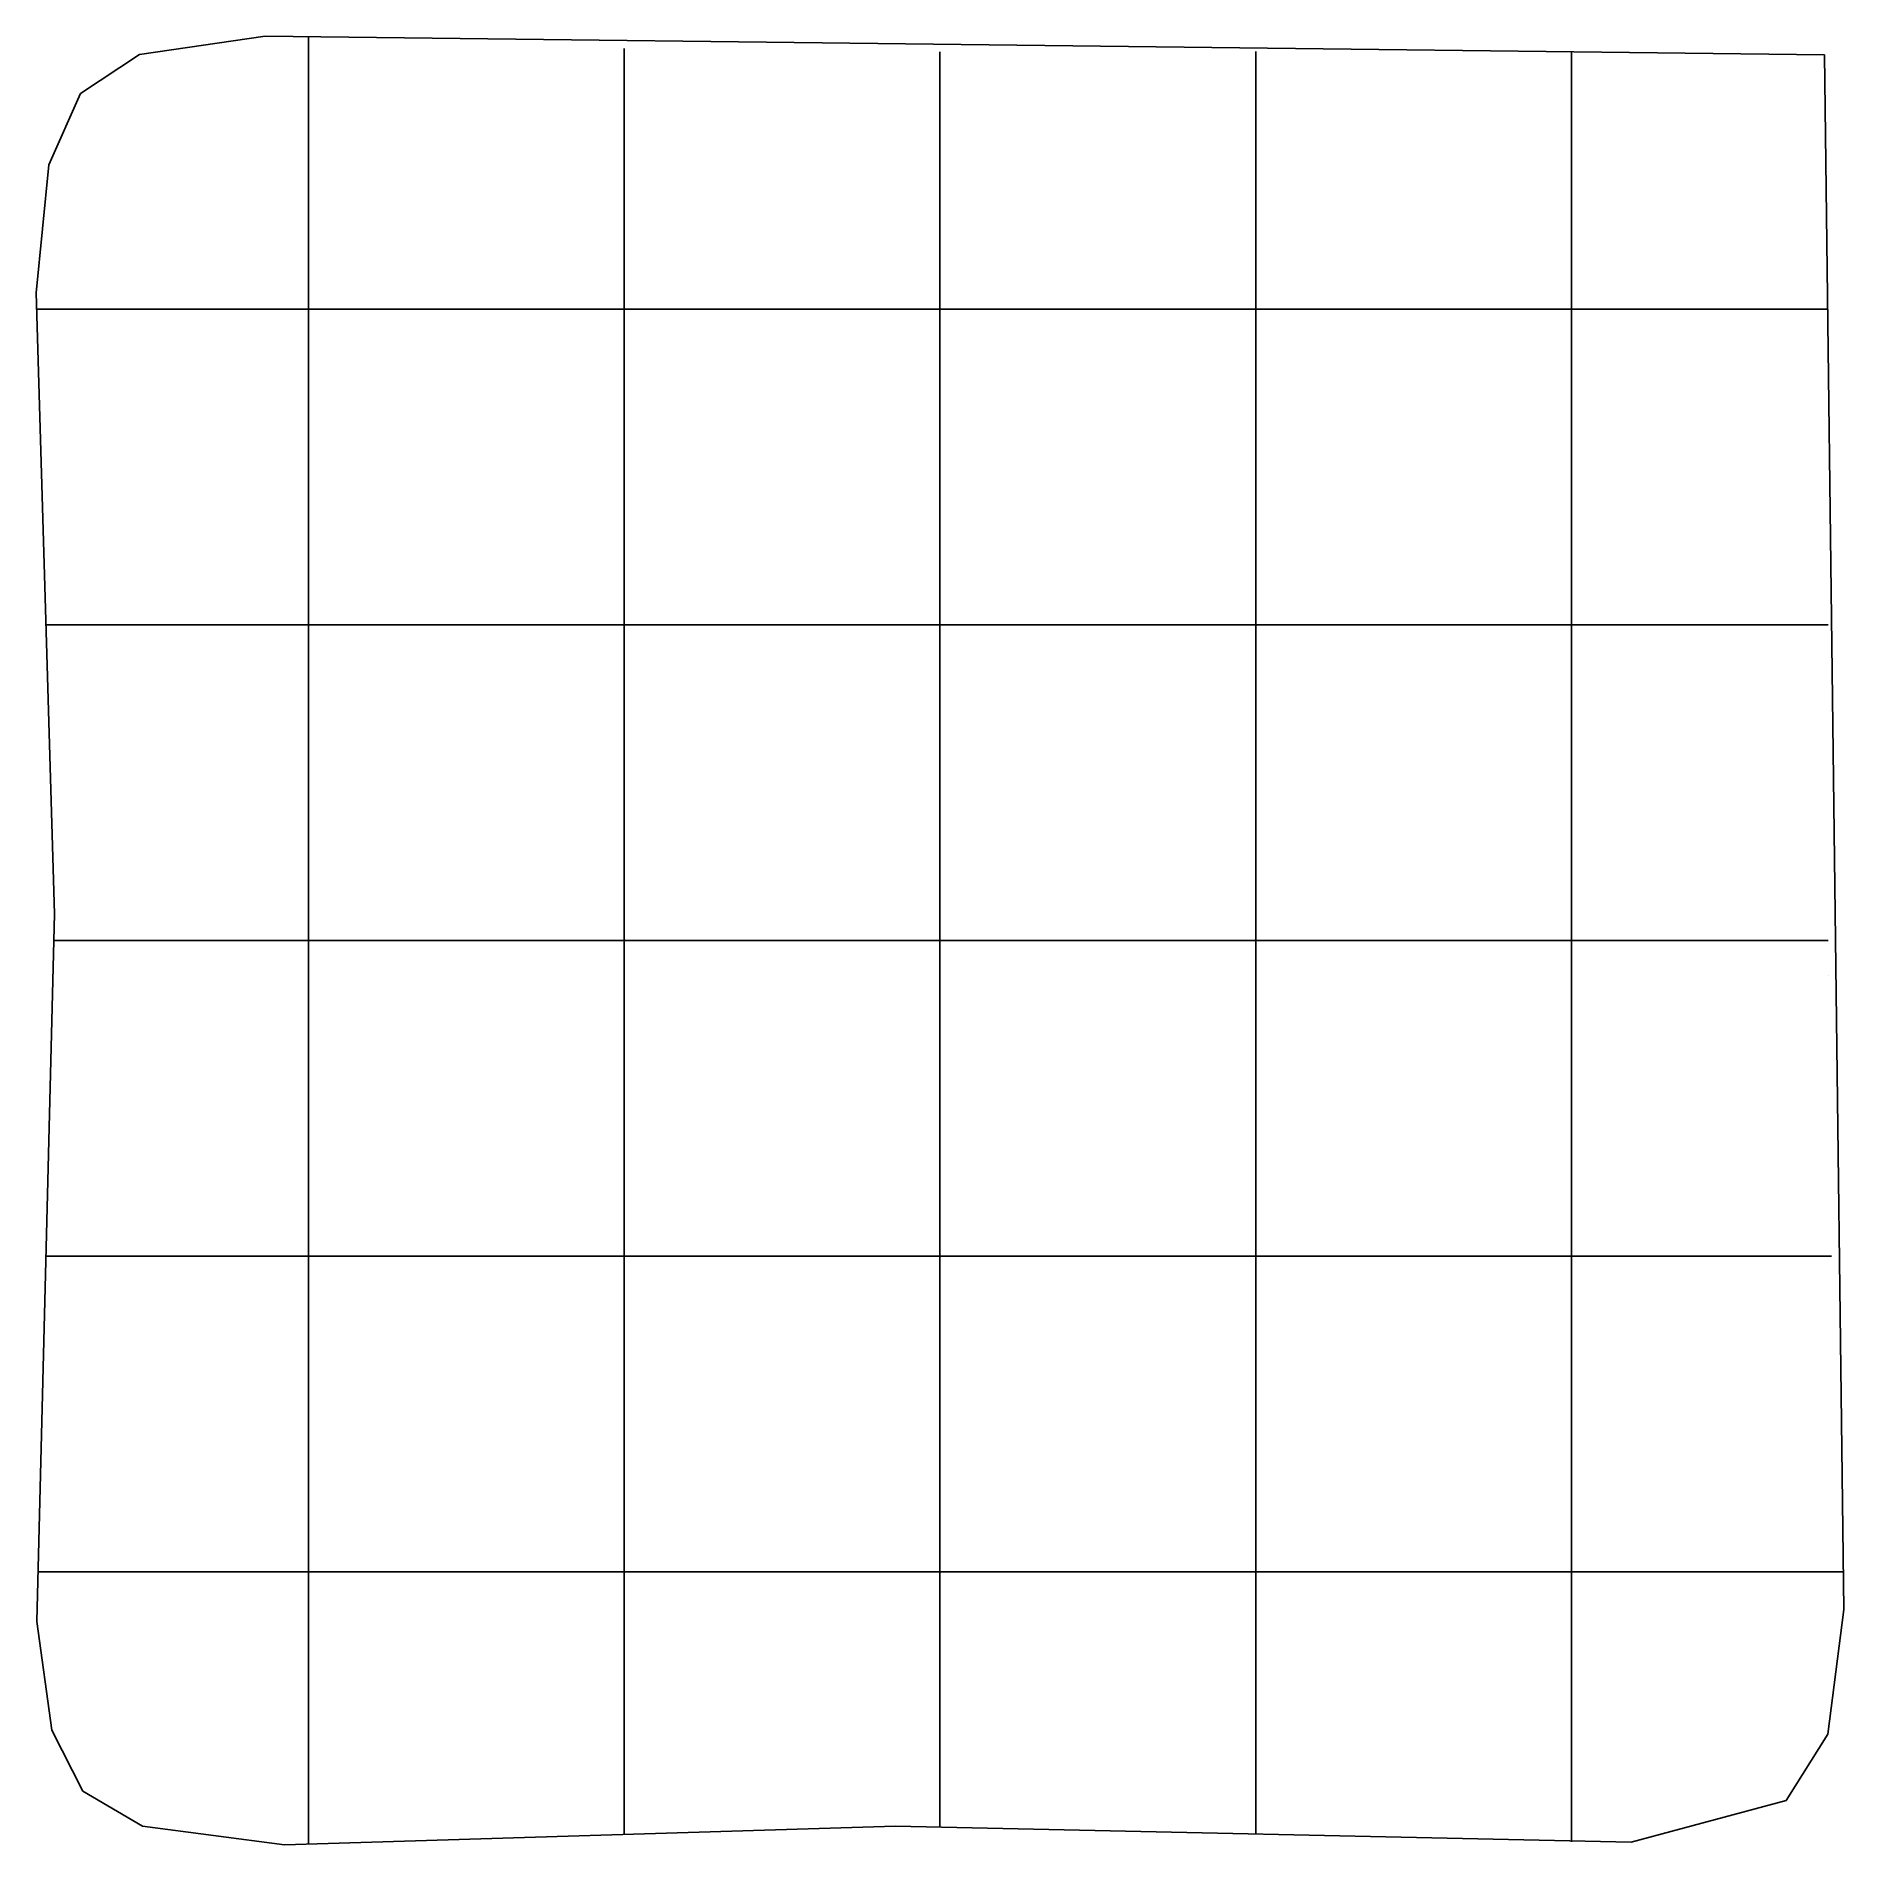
# Model space of a CAD drawing. Extents: x 0.4 to 14.7, y 0.4 to 14.8.
import ezdxf

# ---------------------------------------------------------------- set-up
doc = ezdxf.new("R2010")
doc.units = 0

msp = doc.modelspace()

# ---------------------------------------------------------------- linework, layer by layer
for p, q in [((2.249599, 14.753266), (1.255713, 14.607567)), ((2.249599, 14.753266), (1.255713, 14.607567)), ((14.59723, 14.606773), (2.249599, 14.753266)), ((14.59723, 14.606773), (2.249599, 14.753266)), ((2.592849, 14.53628), (2.592849, 14.742)), ((5.092849, 14.43989), (5.092849, 14.655)), ((7.592849, 14.607333), (7.592849, 14.628)), ((10.092849, 14.413147), (10.092849, 14.631)), ((12.592849, 14.417609), (12.592849, 14.635)), ((1.255713, 14.607567), (0.788364, 14.298425)), ((1.255713, 14.607567), (0.788364, 14.298425)), ((2.592849, 14.37163), (2.592849, 14.53628)), ((7.592849, 14.591183), (7.592849, 14.607333)), ((7.592849, 14.092947), (7.592849, 14.591183)), ((14.749755, 2.296426), (14.59723, 14.606773)), ((14.749755, 2.296426), (14.59723, 14.606773)), ((2.592849, 14.182741), (2.592849, 14.37163)), ((5.092849, 14.311616), (5.092849, 14.43989)), ((10.092849, 14.294383), (10.092849, 14.413147)), ((12.592849, 14.297273), (12.592849, 14.417609)), ((0.788364, 14.298425), (0.537754, 13.733923)), ((0.788364, 14.298425), (0.537754, 13.733923)), ((2.592849, 13.237667), (2.592849, 14.182741)), ((5.092849, 14.114631), (5.092849, 14.311616)), ((10.092849, 14.095368), (10.092849, 14.294383)), ((12.592849, 14.098591), (12.592849, 14.297273)), ((5.092849, 13.129707), (5.092849, 14.114631)), ((7.592849, 13.095968), (7.592849, 14.092947)), ((10.092849, 13.100294), (10.092849, 14.095368)), ((12.592849, 13.105181), (12.592849, 14.098591)), ((0.537754, 13.733923), (0.43683, 12.720808)), ((0.537754, 13.733923), (0.43683, 12.720808)), ((2.592849, 13.035697), (2.592849, 13.237667)), ((2.592849, 12.815787), (2.592849, 13.035697)), ((5.092849, 12.972445), (5.092849, 13.129707)), ((7.592849, 12.951852), (7.592849, 13.095968)), ((10.092849, 12.954794), (10.092849, 13.100294)), ((12.592849, 12.957735), (12.592849, 13.105181)), ((5.092849, 12.7518), (5.092849, 12.972445)), ((7.592849, 12.731942), (7.592849, 12.951852)), ((10.092849, 12.734148), (10.092849, 12.954794)), ((12.592849, 12.73709), (12.592849, 12.957735)), ((2.592849, 12.441761), (2.592849, 12.815787)), ((5.092849, 12.377774), (5.092849, 12.7518)), ((0.43683, 12.720808), (0.581584, 7.803327)), ((0.43683, 12.720808), (0.581584, 7.803327)), ((7.592849, 12.357916), (7.592849, 12.731942)), ((10.092849, 12.360123), (10.092849, 12.734148)), ((12.592849, 12.363065), (12.592849, 12.73709)), ((0.438, 12.592238), (0.643205, 12.592238)), ((0.438, 12.592238), (0.643205, 12.592238)), ((0.643205, 12.592238), (0.810051, 12.592238)), ((0.810051, 12.592238), (0.998436, 12.592238)), ((0.998436, 12.592238), (1.940359, 12.592238)), ((1.940359, 12.592238), (2.14489, 12.592238)), ((2.14489, 12.592238), (2.365535, 12.592238)), ((2.365535, 12.592238), (2.739561, 12.592238)), ((2.739561, 12.592238), (3.069331, 12.592238)), ((3.069331, 12.592238), (3.958606, 12.592238)), ((3.958606, 12.592238), (4.136461, 12.592238)), ((4.136461, 12.592238), (4.699347, 12.592238)), ((4.699347, 12.592238), (4.700377, 12.592238)), ((4.700377, 12.592238), (4.708216, 12.592238)), ((4.708216, 12.592238), (4.722691, 12.592238)), ((4.722691, 12.592238), (4.746842, 12.592238)), ((4.746842, 12.592238), (4.772504, 12.592238)), ((4.772504, 12.592238), (4.789488, 12.592238)), ((4.789488, 12.592238), (4.79925, 12.592238)), ((4.79925, 12.592238), (4.803204, 12.592238)), ((4.803204, 12.592238), (5.372796, 12.592238)), ((5.372796, 12.592238), (5.398543, 12.592238)), ((5.398543, 12.592238), (5.440563, 12.592238)), ((5.440563, 12.592238), (5.470926, 12.592238)), ((5.470926, 12.592238), (5.47816, 12.592238)), ((5.47816, 12.592238), (5.481219, 12.592238)), ((5.481219, 12.592238), (6.043611, 12.592238)), ((6.043611, 12.592238), (6.221466, 12.592238)), ((6.221466, 12.592238), (7.110741, 12.592238)), ((7.110741, 12.592238), (7.439084, 12.592238)), ((7.439084, 12.592238), (7.81311, 12.592238)), ((7.81311, 12.592238), (8.033755, 12.592238)), ((8.033755, 12.592238), (8.306471, 12.592238)), ((8.306471, 12.592238), (9.195746, 12.592238)), ((9.195746, 12.592238), (9.373601, 12.592238)), ((9.373601, 12.592238), (9.64489, 12.592238)), ((9.64489, 12.592238), (10.018916, 12.592238)), ((10.018916, 12.592238), (10.391476, 12.592238)), ((10.391476, 12.592238), (11.280751, 12.592238)), ((11.280751, 12.592238), (11.458606, 12.592238)), ((11.458606, 12.592238), (11.630052, 12.592238)), ((11.630052, 12.592238), (12.733277, 12.592238)), ((12.733277, 12.592238), (13.107303, 12.592238)), ((13.107303, 12.592238), (13.234961, 12.592238)), ((13.234961, 12.592238), (13.434471, 12.592238)), ((13.434471, 12.592238), (14.291033, 12.592238)), ((14.291033, 12.592238), (14.40745, 12.592238)), ((14.40745, 12.592238), (14.626, 12.592238)), ((2.592849, 12.112705), (2.592849, 12.441761)), ((5.092849, 12.061127), (5.092849, 12.377774)), ((7.592849, 12.04512), (7.592849, 12.357916)), ((10.092849, 12.046899), (10.092849, 12.360123)), ((12.592849, 12.04927), (12.592849, 12.363065)), ((2.592849, 11.222837), (2.592849, 12.112705)), ((5.092849, 11.171852), (5.092849, 12.061127)), ((7.592849, 11.155252), (7.592849, 12.04512)), ((10.092849, 11.157624), (10.092849, 12.046899)), ((12.592849, 11.159995), (12.592849, 12.04927)), ((2.592849, 11.045575), (2.592849, 11.222837)), ((5.092849, 10.993997), (5.092849, 11.171852)), ((2.592849, 10.482637), (2.592849, 11.045575)), ((7.592849, 10.97799), (7.592849, 11.155252)), ((10.092849, 10.979769), (10.092849, 11.157624)), ((12.592849, 10.98214), (12.592849, 11.159995)), ((5.092849, 10.438182), (5.092849, 10.993997)), ((7.592849, 10.42356), (7.592849, 10.97799)), ((10.092849, 10.425289), (10.092849, 10.979769)), ((12.592849, 10.426988), (12.592849, 10.98214)), ((2.592849, 10.479076), (2.592849, 10.482637)), ((2.592849, 10.471784), (2.592849, 10.479076)), ((2.592849, 10.449036), (2.592849, 10.471784)), ((2.592849, 10.398789), (2.592849, 10.449036)), ((2.592849, 10.376796), (2.592849, 10.398789)), ((2.592849, 9.806825), (2.592849, 10.376796)), ((5.092849, 10.433564), (5.092849, 10.438182)), ((5.092849, 10.420652), (5.092849, 10.433564)), ((5.092849, 10.384784), (5.092849, 10.420652)), ((5.092849, 10.354175), (5.092849, 10.384784)), ((5.092849, 10.320496), (5.092849, 10.354175)), ((5.092849, 10.289796), (5.092849, 10.320496)), ((7.592849, 10.419988), (7.592849, 10.42356)), ((7.592849, 10.406564), (7.592849, 10.419988)), ((7.592849, 10.393652), (7.592849, 10.406564)), ((7.592849, 10.357784), (7.592849, 10.393652)), ((7.592849, 10.335036), (7.592849, 10.357784)), ((7.592849, 10.284789), (7.592849, 10.335036)), ((10.092849, 10.4235), (10.092849, 10.425289)), ((10.092849, 10.410085), (10.092849, 10.4235)), ((10.092849, 10.382877), (10.092849, 10.410085)), ((10.092849, 10.368623), (10.092849, 10.382877)), ((10.092849, 10.360784), (10.092849, 10.368623)), ((10.092849, 10.330175), (10.092849, 10.360784)), ((10.092849, 10.322158), (10.092849, 10.330175)), ((10.092849, 10.296496), (10.092849, 10.322158)), ((12.592849, 10.413564), (12.592849, 10.426988)), ((12.592849, 10.40742), (12.592849, 10.413564)), ((12.592849, 10.364784), (12.592849, 10.40742)), ((12.592849, 10.334175), (12.592849, 10.364784)), ((12.592849, 10.326158), (12.592849, 10.334175)), ((12.592849, 10.300496), (12.592849, 10.326158)), ((5.092849, 9.720204), (5.092849, 10.289796)), ((7.592849, 10.266133), (7.592849, 10.284789)), ((7.592849, 10.262175), (7.592849, 10.266133)), ((7.592849, 9.692204), (7.592849, 10.262175)), ((10.092849, 10.26975), (10.092849, 10.296496)), ((10.092849, 10.265796), (10.092849, 10.26975)), ((10.092849, 9.696204), (10.092849, 10.265796)), ((12.592849, 10.269796), (12.592849, 10.300496)), ((12.592849, 9.700204), (12.592849, 10.269796)), ((0.514, 10.092238), (0.727319, 10.092238)), ((0.514, 10.092238), (0.727319, 10.092238)), ((0.727319, 10.092238), (0.862048, 10.092238)), ((0.862048, 10.092238), (1.057633, 10.092238)), ((1.057633, 10.092238), (2.035562, 10.092238)), ((2.035562, 10.092238), (2.200787, 10.092238)), ((2.200787, 10.092238), (2.421432, 10.092238)), ((2.421432, 10.092238), (2.795458, 10.092238)), ((2.795458, 10.092238), (3.114387, 10.092238)), ((3.114387, 10.092238), (4.003662, 10.092238)), ((4.003662, 10.092238), (4.181517, 10.092238)), ((4.181517, 10.092238), (4.737822, 10.092238)), ((4.737822, 10.092238), (4.74158, 10.092238)), ((4.74158, 10.092238), (4.784216, 10.092238)), ((4.784216, 10.092238), (4.814825, 10.092238)), ((4.814825, 10.092238), (4.822842, 10.092238)), ((4.822842, 10.092238), (4.848504, 10.092238)), ((4.848504, 10.092238), (4.879204, 10.092238)), ((4.879204, 10.092238), (5.448796, 10.092238)), ((5.448796, 10.092238), (5.456669, 10.092238)), ((5.456669, 10.092238), (5.483173, 10.092238)), ((5.483173, 10.092238), (5.508613, 10.092238)), ((5.508613, 10.092238), (5.516563, 10.092238)), ((5.516563, 10.092238), (6.088667, 10.092238)), ((6.088667, 10.092238), (6.266522, 10.092238)), ((6.266522, 10.092238), (7.155797, 10.092238)), ((7.155797, 10.092238), (7.494981, 10.092238)), ((7.494981, 10.092238), (7.869006, 10.092238)), ((7.869006, 10.092238), (8.089652, 10.092238)), ((8.089652, 10.092238), (8.351527, 10.092238)), ((8.351527, 10.092238), (9.240802, 10.092238)), ((9.240802, 10.092238), (9.480142, 10.092238)), ((9.480142, 10.092238), (9.700787, 10.092238)), ((9.700787, 10.092238), (10.074813, 10.092238)), ((10.074813, 10.092238), (10.436532, 10.092238)), ((10.436532, 10.092238), (11.325807, 10.092238)), ((11.325807, 10.092238), (11.503662, 10.092238)), ((11.503662, 10.092238), (11.685948, 10.092238)), ((11.685948, 10.092238), (12.789174, 10.092238)), ((12.789174, 10.092238), (13.1632, 10.092238)), ((13.1632, 10.092238), (13.285503, 10.092238)), ((13.285503, 10.092238), (13.485013, 10.092238)), ((13.485013, 10.092238), (14.585906, 10.092238)), ((14.585906, 10.092238), (14.603333, 10.092238)), ((14.603333, 10.092238), (14.626, 10.092238)), ((2.592849, 9.798946), (2.592849, 9.806825)), ((2.592849, 9.789267), (2.592849, 9.798946)), ((2.592849, 9.772422), (2.592849, 9.789267)), ((2.592849, 9.730641), (2.592849, 9.772422)), ((2.592849, 9.716), (2.592849, 9.730641)), ((2.592849, 9.708074), (2.592849, 9.716)), ((2.592849, 9.70084), (2.592849, 9.708074)), ((2.592849, 9.699818), (2.592849, 9.70084)), ((2.592849, 9.137832), (2.592849, 9.699818)), ((5.092849, 9.712331), (5.092849, 9.720204)), ((5.092849, 9.685827), (5.092849, 9.712331)), ((5.092849, 9.660387), (5.092849, 9.685827)), ((5.092849, 9.086847), (5.092849, 9.660387)), ((7.592849, 9.658422), (7.592849, 9.692204)), ((7.592849, 9.649353), (7.592849, 9.658422)), ((7.592849, 9.070247), (7.592849, 9.649353)), ((10.092849, 9.661827), (10.092849, 9.696204)), ((10.092849, 9.650385), (10.092849, 9.661827)), ((10.092849, 9.072619), (10.092849, 9.650385)), ((12.592849, 9.692331), (12.592849, 9.700204)), ((12.592849, 9.665827), (12.592849, 9.692331)), ((12.592849, 9.652019), (12.592849, 9.665827)), ((12.592849, 9.07499), (12.592849, 9.652019)), ((2.592849, 8.96057), (2.592849, 9.137832)), ((5.092849, 8.908992), (5.092849, 9.086847)), ((7.592849, 8.892985), (7.592849, 9.070247)), ((10.092849, 8.894764), (10.092849, 9.072619)), ((12.592849, 8.897135), (12.592849, 9.07499)), ((2.592849, 8.070702), (2.592849, 8.96057)), ((5.092849, 8.019717), (5.092849, 8.908992)), ((7.592849, 8.003117), (7.592849, 8.892985)), ((10.092849, 8.005489), (10.092849, 8.894764)), ((12.592849, 8.00786), (12.592849, 8.897135)), ((2.592849, 7.741503), (2.592849, 8.070702)), ((5.092849, 7.678252), (5.092849, 8.019717)), ((7.592849, 7.657658), (7.592849, 8.003117)), ((10.092849, 7.6606), (10.092849, 8.005489)), ((12.592849, 7.663542), (12.592849, 8.00786)), ((0.581584, 7.803327), (0.442747, 2.200614)), ((0.581584, 7.803327), (0.442747, 2.200614)), ((2.592849, 7.367477), (2.592849, 7.741503)), ((0.576, 7.592238), (0.63281, 7.592238)), ((0.576, 7.592238), (0.63281, 7.592238)), ((0.63281, 7.592238), (1.107595, 7.592238)), ((1.107595, 7.592238), (2.112697, 7.592238)), ((2.112697, 7.592238), (2.247123, 7.592238)), ((2.247123, 7.592238), (2.467032, 7.592238)), ((2.467032, 7.592238), (2.841058, 7.592238)), ((2.841058, 7.592238), (3.151144, 7.592238)), ((3.151144, 7.592238), (4.041012, 7.592238)), ((4.041012, 7.592238), (4.218274, 7.592238)), ((4.218274, 7.592238), (4.771746, 7.592238)), ((4.771746, 7.592238), (4.797436, 7.592238)), ((4.797436, 7.592238), (4.824661, 7.592238)), ((4.824661, 7.592238), (4.846216, 7.592238)), ((4.846216, 7.592238), (4.868964, 7.592238)), ((4.868964, 7.592238), (4.919211, 7.592238)), ((4.919211, 7.592238), (4.937867, 7.592238)), ((4.937867, 7.592238), (4.941825, 7.592238)), ((4.941825, 7.592238), (5.511796, 7.592238)), ((5.092849, 7.304226), (5.092849, 7.678252)), ((5.511796, 7.592238), (5.528733, 7.592238)), ((5.528733, 7.592238), (5.536941, 7.592238)), ((5.536941, 7.592238), (5.542531, 7.592238)), ((5.542531, 7.592238), (6.126017, 7.592238)), ((6.126017, 7.592238), (6.303279, 7.592238)), ((6.303279, 7.592238), (7.193147, 7.592238)), ((7.193147, 7.592238), (7.541316, 7.592238)), ((7.541316, 7.592238), (7.915342, 7.592238)), ((7.592849, 7.283632), (7.592849, 7.657658)), ((7.915342, 7.592238), (8.135252, 7.592238)), ((8.135252, 7.592238), (8.388284, 7.592238)), ((8.388284, 7.592238), (9.278152, 7.592238)), ((9.278152, 7.592238), (9.526477, 7.592238)), ((9.526477, 7.592238), (9.746387, 7.592238)), ((9.746387, 7.592238), (10.120413, 7.592238)), ((10.092849, 7.286574), (10.092849, 7.6606)), ((10.120413, 7.592238), (10.473289, 7.592238)), ((10.473289, 7.592238), (11.363157, 7.592238)), ((11.363157, 7.592238), (11.540419, 7.592238)), ((11.540419, 7.592238), (12.130672, 7.592238)), ((12.130672, 7.592238), (12.137867, 7.592238)), ((12.137867, 7.592238), (12.141825, 7.592238)), ((12.141825, 7.592238), (12.711796, 7.592238)), ((12.592849, 7.289516), (12.592849, 7.663542)), ((12.711796, 7.592238), (12.745578, 7.592238)), ((12.745578, 7.592238), (12.787359, 7.592238)), ((12.787359, 7.592238), (12.802, 7.592238)), ((12.802, 7.592238), (12.809926, 7.592238)), ((12.809926, 7.592238), (12.824335, 7.592238)), ((12.824335, 7.592238), (12.838258, 7.592238)), ((12.838258, 7.592238), (12.852242, 7.592238)), ((12.852242, 7.592238), (12.871289, 7.592238)), ((12.871289, 7.592238), (12.884359, 7.592238)), ((12.884359, 7.592238), (12.895715, 7.592238)), ((12.895715, 7.592238), (13.3274, 7.592238)), ((13.3274, 7.592238), (13.526245, 7.592238)), ((13.526245, 7.592238), (14.291033, 7.592238)), ((14.291033, 7.592238), (14.40745, 7.592238)), ((14.40745, 7.592238), (14.626, 7.592238)), ((2.592849, 7.147568), (2.592849, 7.367477)), ((5.092849, 7.083581), (5.092849, 7.304226)), ((14.626139, 7.311793), (14.626139, 7.311793)), ((7.592849, 7.063723), (7.592849, 7.283632)), ((10.092849, 7.065929), (10.092849, 7.286574)), ((12.592849, 7.068871), (12.592849, 7.289516)), ((2.592849, 6.875565), (2.592849, 7.147568)), ((5.092849, 6.823987), (5.092849, 7.083581)), ((7.592849, 6.80798), (7.592849, 7.063723)), ((10.092849, 6.809759), (10.092849, 7.065929)), ((12.592849, 6.81213), (12.592849, 7.068871)), ((2.592849, 5.985697), (2.592849, 6.875565)), ((5.092849, 5.934712), (5.092849, 6.823987)), ((7.592849, 5.918112), (7.592849, 6.80798)), ((10.092849, 5.920484), (10.092849, 6.809759)), ((12.592849, 5.922855), (12.592849, 6.81213)), ((2.592849, 5.808435), (2.592849, 5.985697)), ((5.092849, 5.69309), (5.092849, 5.934712)), ((7.592849, 5.672497), (7.592849, 5.918112)), ((10.092849, 5.675439), (10.092849, 5.920484)), ((12.592849, 5.678381), (12.592849, 5.922855)), ((2.592849, 5.536432), (2.592849, 5.808435)), ((5.092849, 5.472445), (5.092849, 5.69309)), ((7.592849, 5.457735), (7.592849, 5.672497)), ((10.092849, 5.454794), (10.092849, 5.675439)), ((12.592849, 5.457735), (12.592849, 5.678381)), ((2.592849, 5.162406), (2.592849, 5.536432)), ((5.092849, 5.098419), (5.092849, 5.472445)), ((7.592849, 5.452587), (7.592849, 5.457735)), ((7.592849, 5.078561), (7.592849, 5.452587)), ((10.092849, 5.080768), (10.092849, 5.454794)), ((12.592849, 5.08371), (12.592849, 5.457735)), ((2.592849, 4.79056), (2.592849, 5.162406)), ((0.513, 5.092238), (0.52222, 5.092238)), ((0.513, 5.092238), (0.52222, 5.092238)), ((0.52222, 5.092238), (1.056981, 5.092238)), ((1.056981, 5.092238), (2.035562, 5.092238)), ((2.035562, 5.092238), (2.200787, 5.092238)), ((2.200787, 5.092238), (2.420697, 5.092238)), ((2.420697, 5.092238), (2.794723, 5.092238)), ((2.794723, 5.092238), (3.113794, 5.092238)), ((3.113794, 5.092238), (4.003662, 5.092238)), ((4.003662, 5.092238), (4.180925, 5.092238)), ((4.180925, 5.092238), (4.736822, 5.092238)), ((4.736822, 5.092238), (4.741105, 5.092238)), ((4.741105, 5.092238), (4.761661, 5.092238)), ((4.761661, 5.092238), (4.783216, 5.092238)), ((4.783216, 5.092238), (4.805964, 5.092238)), ((4.805964, 5.092238), (4.856211, 5.092238)), ((4.856211, 5.092238), (4.874867, 5.092238)), ((4.874867, 5.092238), (4.878825, 5.092238)), ((4.878825, 5.092238), (5.448796, 5.092238)), ((5.092849, 4.738982), (5.092849, 5.098419)), ((5.448796, 5.092238), (5.482578, 5.092238)), ((5.482578, 5.092238), (5.508037, 5.092238)), ((5.508037, 5.092238), (5.515992, 5.092238)), ((5.515992, 5.092238), (6.088667, 5.092238)), ((6.088667, 5.092238), (6.265929, 5.092238)), ((6.265929, 5.092238), (7.155797, 5.092238)), ((7.155797, 5.092238), (7.494981, 5.092238)), ((7.494981, 5.092238), (7.869006, 5.092238)), ((7.592849, 4.722975), (7.592849, 5.078561)), ((7.869006, 5.092238), (8.088916, 5.092238)), ((8.088916, 5.092238), (8.350934, 5.092238)), ((8.350934, 5.092238), (8.386669, 5.092238)), ((8.386669, 5.092238), (9.240802, 5.092238)), ((9.240802, 5.092238), (9.480142, 5.092238)), ((9.480142, 5.092238), (9.700052, 5.092238)), ((9.700052, 5.092238), (10.074077, 5.092238)), ((10.074077, 5.092238), (10.435939, 5.092238)), ((10.092849, 4.724754), (10.092849, 5.080768)), ((10.435939, 5.092238), (11.325807, 5.092238)), ((11.325807, 5.092238), (11.50307, 5.092238)), ((11.50307, 5.092238), (11.685213, 5.092238)), ((11.685213, 5.092238), (12.789174, 5.092238)), ((12.592849, 4.727125), (12.592849, 5.08371)), ((12.789174, 5.092238), (13.1632, 5.092238)), ((13.1632, 5.092238), (13.297628, 5.092238)), ((13.297628, 5.092238), (13.494384, 5.092238)), ((13.494384, 5.092238), (14.309048, 5.092238)), ((14.309048, 5.092238), (14.435324, 5.092238)), ((14.435324, 5.092238), (14.651, 5.092238)), ((2.592849, 3.900692), (2.592849, 4.79056)), ((5.092849, 3.849707), (5.092849, 4.738982)), ((12.592849, 3.83785), (12.592849, 4.727125)), ((7.592849, 3.833107), (7.592849, 4.722975)), ((10.092849, 3.835479), (10.092849, 4.724754)), ((2.592849, 3.72343), (2.592849, 3.900692)), ((5.092849, 3.671852), (5.092849, 3.849707)), ((7.592849, 3.655845), (7.592849, 3.833107)), ((10.092849, 3.657624), (10.092849, 3.835479)), ((12.592849, 3.659995), (12.592849, 3.83785)), ((2.592849, 3.551271), (2.592849, 3.72343)), ((5.092849, 3.487284), (5.092849, 3.671852)), ((7.592849, 3.068545), (7.592849, 3.655845)), ((10.092849, 3.070987), (10.092849, 3.657624)), ((12.592849, 3.073686), (12.592849, 3.659995)), ((2.592849, 2.44731), (2.592849, 3.551271)), ((5.092849, 2.384058), (5.092849, 3.487284)), ((7.592849, 2.365742), (7.592849, 3.068545)), ((10.092849, 2.352436), (10.092849, 3.070987)), ((12.592849, 2.343398), (12.592849, 3.073686)), ((0.45, 2.592238), (0.496914, 2.592238)), ((0.45, 2.592238), (0.496914, 2.592238)), ((0.496914, 2.592238), (1.007767, 2.592238)), ((1.007767, 2.592238), (1.95683, 2.592238)), ((1.95683, 2.592238), (2.154452, 2.592238)), ((2.154452, 2.592238), (2.374361, 2.592238)), ((2.374361, 2.592238), (2.748387, 2.592238)), ((2.748387, 2.592238), (3.076445, 2.592238)), ((3.076445, 2.592238), (3.966313, 2.592238)), ((3.966313, 2.592238), (4.143575, 2.592238)), ((4.143575, 2.592238), (4.705225, 2.592238)), ((4.705225, 2.592238), (4.720216, 2.592238)), ((4.720216, 2.592238), (4.742964, 2.592238)), ((4.742964, 2.592238), (4.793211, 2.592238)), ((4.793211, 2.592238), (4.811867, 2.592238)), ((4.811867, 2.592238), (4.815825, 2.592238)), ((4.815825, 2.592238), (5.385796, 2.592238)), ((5.385796, 2.592238), (5.419578, 2.592238)), ((5.419578, 2.592238), (5.461359, 2.592238)), ((5.461359, 2.592238), (5.476, 2.592238)), ((5.476, 2.592238), (5.483926, 2.592238)), ((5.483926, 2.592238), (5.487529, 2.592238)), ((5.487529, 2.592238), (6.051318, 2.592238)), ((6.051318, 2.592238), (6.22858, 2.592238)), ((6.22858, 2.592238), (7.118448, 2.592238)), ((7.118448, 2.592238), (7.448645, 2.592238)), ((7.448645, 2.592238), (7.822671, 2.592238)), ((7.822671, 2.592238), (8.042581, 2.592238)), ((8.042581, 2.592238), (8.313585, 2.592238)), ((8.313585, 2.592238), (9.203453, 2.592238)), ((9.203453, 2.592238), (9.380715, 2.592238)), ((9.380715, 2.592238), (9.653716, 2.592238)), ((9.653716, 2.592238), (10.027742, 2.592238)), ((10.027742, 2.592238), (10.39859, 2.592238)), ((10.39859, 2.592238), (11.288458, 2.592238)), ((11.288458, 2.592238), (11.46572, 2.592238)), ((11.46572, 2.592238), (11.638877, 2.592238)), ((11.638877, 2.592238), (12.742839, 2.592238)), ((12.742839, 2.592238), (13.116865, 2.592238)), ((13.116865, 2.592238), (13.304897, 2.592238)), ((13.304897, 2.592238), (13.493555, 2.592238)), ((13.493555, 2.592238), (14.369963, 2.592238)), ((14.369963, 2.592238), (14.532866, 2.592238)), ((14.532866, 2.592238), (14.739, 2.592238)), ((2.592849, 2.073284), (2.592849, 2.44731)), ((5.092849, 2.010032), (5.092849, 2.384058)), ((7.592849, 2.351758), (7.592849, 2.365742)), ((7.592849, 2.332711), (7.592849, 2.351758)), ((7.592849, 2.307788), (7.592849, 2.332711)), ((7.592849, 2.299677), (7.592849, 2.307788)), ((7.592849, 1.877548), (7.592849, 2.299677)), ((10.092849, 2.349139), (10.092849, 2.352436)), ((10.092849, 2.342621), (10.092849, 2.349139)), ((10.092849, 2.3362), (10.092849, 2.342621)), ((10.092849, 2.329874), (10.092849, 2.3362)), ((10.092849, 2.311788), (10.092849, 2.329874)), ((10.092849, 2.301875), (10.092849, 2.311788)), ((10.092849, 1.851712), (10.092849, 2.301875)), ((12.592849, 2.3402), (12.592849, 2.343398)), ((12.592849, 2.315291), (12.592849, 2.3402)), ((12.592849, 2.304246), (12.592849, 2.315291)), ((12.592849, 1.822679), (12.592849, 2.304246)), ((14.623141, 1.30852), (14.749755, 2.296426)), ((14.623141, 1.30852), (14.749755, 2.296426)), ((0.442747, 2.200614), (0.561752, 1.339985)), ((0.442747, 2.200614), (0.561752, 1.339985)), ((2.592849, 1.879076), (2.592849, 2.073284)), ((5.092849, 1.867879), (5.092849, 2.010032)), ((2.592849, 1.691319), (2.592849, 1.879076)), ((5.092849, 1.672028), (5.092849, 1.867879)), ((7.592849, 1.677411), (7.592849, 1.877548)), ((10.092849, 1.655949), (10.092849, 1.851712)), ((12.592849, 1.6325), (12.592849, 1.822679)), ((2.592849, 0.809051), (2.592849, 1.691319)), ((5.092849, 0.542613), (5.092849, 1.672028)), ((7.592849, 0.905645), (7.592849, 1.677411)), ((10.092849, 0.862458), (10.092849, 1.655949)), ((12.592849, 0.821071), (12.592849, 1.6325)), ((0.561752, 1.339985), (0.806799, 0.85731)), ((0.561752, 1.339985), (0.806799, 0.85731)), ((14.292117, 0.782501), (14.623141, 1.30852)), ((14.292117, 0.782501), (14.623141, 1.30852)), ((7.592849, 0.904976), (7.592849, 0.905645)), ((7.592849, 0.794651), (7.592849, 0.904976)), ((10.092849, 0.728542), (10.092849, 0.862458)), ((0.806799, 0.85731), (1.279298, 0.578642)), ((0.806799, 0.85731), (1.279298, 0.578642)), ((2.592849, 0.642205), (2.592849, 0.809051)), ((7.592849, 0.574), (7.592849, 0.794651)), ((7.592849, 0.574), (7.592849, 0.794651)), ((10.092849, 0.515), (10.092849, 0.728542)), ((10.092849, 0.515), (10.092849, 0.728542)), ((12.592849, 0.662071), (12.592849, 0.821071)), ((13.066586, 0.454201), (14.292117, 0.782501)), ((13.066586, 0.454201), (14.292117, 0.782501)), ((1.279298, 0.578642), (2.402164, 0.43193)), ((1.279298, 0.578642), (2.402164, 0.43193)), ((2.402164, 0.43193), (7.240431, 0.580974)), ((2.402164, 0.43193), (7.240431, 0.580974)), ((2.592849, 0.437), (2.592849, 0.642205)), ((2.592849, 0.437), (2.592849, 0.642205)), ((7.240431, 0.580974), (13.066586, 0.454201)), ((7.240431, 0.580974), (13.066586, 0.454201)), ((12.592849, 0.455), (12.592849, 0.662071)), ((12.592849, 0.455), (12.592849, 0.662071)), ((2.402164, 0.43193), (2.402164, 0.43193)), ((2.402164, 0.43193), (2.402164, 0.43193)), ((5.092849, 0.516), (5.092849, 0.542613)), ((5.092849, 0.516), (5.092849, 0.542613))]:
    msp.add_line(p, q)

doc.saveas('drawing.dxf')
